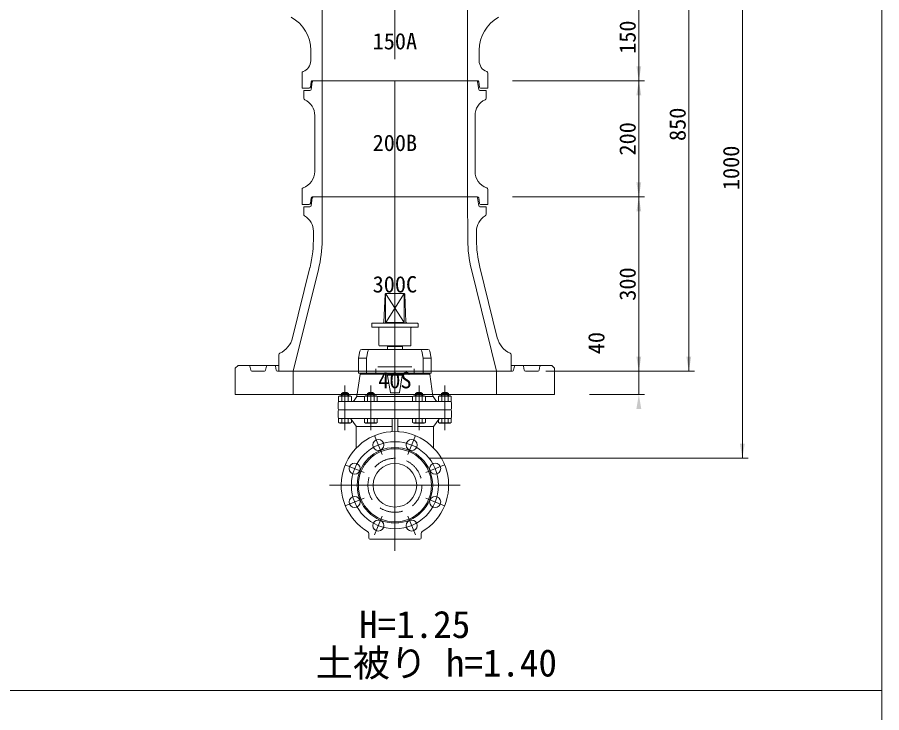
# Model space of a CAD drawing. Units: millimetres, scale not verified. Extents: x -6861 to 6861, y -3554 to 3095.
# Drawn here: x 5373 to 6861, y 1183 to 2380 of the extents above; entities that cross this region are included whole.
import ezdxf
from ezdxf.enums import TextEntityAlignment as Align

# ---------------------------------------------------------------- set-up
doc = ezdxf.new("R2010")
doc.units = ezdxf.units.MM
doc.header["$LTSCALE"] = 20
doc.linetypes.add('DASHED2', pattern=[3, 2, -1])
for name, color, linetype, lineweight in [('0-2_HIDEN', 7, 'DASHED2', 18), ('0-3_TEMP', 3, 'Continuous', 18), ('0-4_細線', 7, 'Continuous', 18), ('0-5_仕切弁', 7, 'Continuous', 18), ('0-6_寸法', 1, 'Continuous', 18), ('0-9_枠線', 6, 'Continuous', 18)]:
    doc.layers.add(name, color=color, linetype=linetype, lineweight=lineweight)
doc.layers.add('0-7_注釈', color=1, linetype='Continuous')
doc.styles.add('ＭＳ ゴシック', font='')
doc.styles.get('ＭＳ ゴシック').set_extended_font_data('MS Gothic')

msp = doc.modelspace()

# ---------------------------------------------------------------- linework, layer by layer
at = {"layer": '0-2_HIDEN'}
msp.add_circle((6022.8, 1574.28), 46.5, dxfattribs=at)
at = {"layer": '0-3_TEMP'}
for p, q in [((6022.8, 2470.78), (6022.8, 2307.78)), ((6022.8, 2270.78), (6022.8, 2057.78)), ((6022.8, 2120.78), (6022.8, 1820.78)), ((6022.8, 2051.31), (6022.8, 1468)), ((6022.8, 1461.28), (6022.8, 1924.28)), ((5936.8, 1669.28), (5936.8, 1746.28)), ((5981.3, 1669.28), (5981.3, 1746.28)), ((6064.3, 1669.28), (6064.3, 1746.28)), ((6108.8, 1669.28), (6108.8, 1746.28)), ((5987.4, 1659.74), (6000.79, 1627.4)), ((6058.2, 1659.74), (6044.8, 1627.4)), ((5937.34, 1609.67), (5969.67, 1596.28)), ((6108.26, 1609.67), (6075.92, 1596.28)), ((6135.3, 1574.28), (5910.3, 1574.28)), ((5937.34, 1538.88), (5969.67, 1552.27)), ((6108.26, 1538.88), (6075.92, 1552.27)), ((5987.4, 1488.82), (6000.79, 1521.15)), ((6058.2, 1488.82), (6044.8, 1521.15)), ((1260.93, 1220.78), (6860.93, 1220.78))]:
    msp.add_line(p, q, dxfattribs=at)
msp.add_circle((6022.8, 1574.28), 75, dxfattribs=at)
at = {"layer": '0-4_細線'}
for p, q in [((5897.8, 2420.78), (5897.8, 2270.78)), ((6147.8, 2420.78), (6147.8, 2270.78)), ((5877.8, 2323.11), (5877.8, 2305.14)), ((6167.8, 2323.11), (6167.8, 2305.14)), ((5862.8, 2283.58), (5862.8, 2270.78)), ((6182.8, 2283.58), (6182.8, 2270.78)), ((5862.8, 2270.78), (5862.8, 2257.78)), ((5878.55, 2269.05), (5877.21, 2259.5)), ((5878.55, 2255.49), (5880.55, 2269.07)), ((5880.54, 2270.78), (6022.8, 2270.78)), ((5897.8, 2270.78), (5897.8, 2070.78)), ((6165.06, 2270.78), (6022.8, 2270.78)), ((6147.8, 2270.78), (6147.8, 2070.78)), ((6165.05, 2269.07), (6167.05, 2255.49)), ((6167.04, 2269.05), (6168.38, 2259.5)), ((6182.8, 2270.78), (6182.8, 2257.78)), ((5862.8, 2257.78), (5875.23, 2257.78)), ((5865.8, 2240.75), (5865.8, 2253.78)), ((5876.57, 2253.78), (5865.8, 2253.78)), ((6179.8, 2253.78), (6169.02, 2253.78)), ((6170.36, 2257.78), (6182.8, 2257.78)), ((6179.8, 2253.78), (6179.8, 2240.75)), ((5884.8, 2114.69), (5884.8, 2210.87)), ((6160.8, 2210.87), (6160.8, 2114.69)), ((5862.8, 2057.78), (5862.8, 2083.58)), ((5878.55, 2069.05), (5877.21, 2059.5)), ((5878.55, 2055.49), (5880.55, 2069.07)), ((5880.54, 2070.78), (6022.8, 2070.78)), ((5897.43, 1996.44), (5897.8, 2070.78)), ((6165.06, 2070.78), (6022.8, 2070.78)), ((6148.17, 1996.44), (6147.8, 2070.78)), ((6165.05, 2069.07), (6167.05, 2055.49)), ((6167.04, 2069.05), (6168.38, 2059.5)), ((6182.8, 2083.58), (6182.8, 2057.78)), ((5862.8, 2057.78), (5875.23, 2057.78)), ((6170.36, 2057.78), (6182.8, 2057.78)), ((5865.8, 2053.78), (5876.57, 2053.78)), ((5865.8, 2053.78), (5865.8, 2040.58)), ((6179.8, 2053.78), (6169.02, 2053.78)), ((6179.8, 2053.78), (6179.8, 2040.58)), ((5882.5, 2011.73), (5882.43, 1996.52)), ((6163.18, 1996.48), (6163.1, 2011.74)), ((5876.57, 1949.47), (5846.56, 1828.22)), ((5847.8, 1770.78), (5891.13, 1945.86)), ((6197.8, 1770.78), (6154.46, 1945.86)), ((6199.03, 1828.22), (6168.97, 1949.66)), ((5822.8, 1798.81), (5822.8, 1770.78)), ((6222.8, 1798.81), (6222.8, 1770.78)), ((5773.12, 1779.17), (5774.48, 1772.38)), ((5800.12, 1772.38), (5801.48, 1779.17)), ((5815.16, 1780.78), (5822.8, 1780.78)), ((5817.12, 1779.17), (5818.48, 1772.38)), ((6222.8, 1780.78), (6230.44, 1780.78)), ((6228.48, 1779.17), (6227.12, 1772.38)), ((6230.44, 1780.78), (6292.8, 1780.78)), ((6230.44, 1780.78), (6242.16, 1780.78)), ((6245.48, 1772.38), (6244.12, 1779.17)), ((6272.48, 1779.17), (6271.12, 1772.38)), ((6297.8, 1775.78), (6292.8, 1780.78)), ((6297.8, 1775.78), (6297.8, 1730.78)), ((5776.44, 1770.78), (5798.16, 1770.78)), ((6022.8, 1770.78), (5820.44, 1770.78)), ((5847.8, 1730.78), (5847.8, 1770.78)), ((6022.8, 1770.78), (6225.16, 1770.78)), ((6197.8, 1730.78), (6197.8, 1770.78)), ((6269.16, 1770.78), (6247.44, 1770.78)), ((5747.8, 1730.78), (6297.8, 1730.78))]:
    msp.add_line(p, q, dxfattribs=at)
for points in [[(5752.8, 1780.78), (5747.8, 1775.78), (5747.8, 1730.78)], [(5752.8, 1780.78), (5815.16, 1780.78), (5803.44, 1780.78)]]:
    msp.add_lwpolyline(points, dxfattribs=at)
for centre, radius, start, end in [((5812.8, 2323.11), 65, 0, 60.968), ((6232.8, 2323.11), 65, 119.032, 180), ((5857.8, 2305.14), 20, 290.354, 0), ((6187.8, 2305.14), 20, 180, 249.646), ((5865.8, 2283.58), 3, 110.354, 180), ((6179.8, 2283.58), 3, 0, 69.646), ((5880.54, 2268.78), 2, 90, 172.001), ((5882.52, 2268.78), 2, 90, 171.634), ((6163.07, 2268.78), 2, 8.366, 90), ((6165.06, 2268.78), 2, 7.999, 90), ((5875.23, 2259.78), 2, 270, 352.001), ((5876.57, 2255.78), 2, 270, 351.633), ((6169.02, 2255.78), 2, 188.367, 270), ((6170.36, 2259.78), 2, 187.999, 270), ((5868.8, 2240.75), 3, 180, 244.897), ((5854.8, 2210.87), 30, 0, 64.897), ((6190.8, 2210.87), 30, 115.103, 180), ((6176.8, 2240.75), 3, 295.103, 0), ((5854.8, 2114.69), 30, 289.471, 0), ((6190.8, 2114.69), 30, 180, 250.529), ((5865.8, 2083.58), 3, 109.47, 179.998), ((6179.8, 2083.58), 3, 0.002, 70.53), ((5880.54, 2068.78), 2, 90, 172.001), ((5882.52, 2068.78), 2, 90, 171.634), ((6163.07, 2068.78), 2, 8.366, 90), ((6165.06, 2068.78), 2, 7.999, 90), ((5875.23, 2059.78), 2, 270, 352.001), ((5876.57, 2055.78), 2, 270, 351.633), ((6169.02, 2055.78), 2, 188.367, 270), ((6170.36, 2059.78), 2, 187.999, 270), ((5868.8, 2040.58), 3, 180, 240.41), ((6176.8, 2040.58), 3, 299.608, 0), ((5852.5, 2011.88), 30, 359.713, 60.41), ((6193.1, 2011.89), 30, 119.608, 180.287), ((5682.43, 1997.52), 200, 346.099, 1.51), ((5682.43, 1997.52), 215, 346.099, 359.713), ((6363.17, 1997.52), 215, 180.287, 193.901), ((6363.17, 1997.48), 200, 180.287, 193.833), ((5807.73, 1837.83), 40, 294.84, 346.099), ((6237.86, 1837.83), 40, 193.901, 245.161), ((5825.8, 1798.81), 3, 114.838, 179.998), ((6219.8, 1798.81), 3, 0.002, 65.162), ((5771.16, 1778.78), 2, 11.309, 90), ((5776.44, 1772.78), 2, 191.309, 270), ((5798.16, 1772.78), 2, 270, 348.691), ((5803.44, 1778.78), 2, 90, 168.691), ((5815.16, 1778.78), 2, 11.309, 90), ((5820.44, 1772.78), 2, 191.309, 270), ((6225.16, 1772.78), 2, 270, 348.691), ((6230.44, 1778.78), 2, 90, 168.691), ((6242.16, 1778.78), 2, 11.309, 90), ((6247.44, 1772.78), 2, 191.309, 270), ((6269.16, 1772.78), 2, 270, 348.691), ((6274.44, 1778.78), 2, 90, 168.691)]:
    msp.add_arc(centre, radius, start, end, dxfattribs=at)
at = {"layer": '0-5_仕切弁'}
for p, q in [((6003.84, 1855.18), (6006, 1903.32)), ((6006.8, 1904.25), (6038.57, 1854.64)), ((6006.8, 1855.28), (6006.8, 1904.25)), ((6007, 1904.28), (6038.59, 1904.28)), ((6038.8, 1904.25), (6007.03, 1854.64)), ((6038.8, 1904.25), (6038.8, 1855.28)), ((6041.76, 1855.18), (6039.59, 1903.32)), ((5982.8, 1847.28), (5982.8, 1852.28)), ((6002.89, 1854.23), (5983.75, 1853.28)), ((5983.8, 1853.28), (6061.8, 1853.28)), ((5983.8, 1846.28), (6061.8, 1846.28)), ((6007.8, 1854.28), (6037.8, 1854.28)), ((6042.71, 1854.23), (6061.85, 1853.28)), ((6062.8, 1852.28), (6062.8, 1847.28)), ((5995.3, 1845.28), (5995.3, 1815.28)), ((6050.3, 1845.28), (6050.3, 1815.28)), ((5960.36, 1793.32), (5962.6, 1805.41)), ((5966.04, 1808.28), (6079.55, 1808.28)), ((5974.02, 1793.32), (5976.26, 1805.41)), ((5996.3, 1814.28), (6049.3, 1814.28)), ((6009.8, 1812.98), (6035.8, 1812.98)), ((6035.8, 1812.98), (6035.05, 1814.28)), ((6035.8, 1812.98), (6035.8, 1808.28)), ((6071.57, 1793.32), (6069.33, 1805.41)), ((6082.99, 1805.41), (6085.23, 1793.32)), ((5960.3, 1767.28), (5960.3, 1792.59)), ((5973.96, 1792.96), (5960.31, 1792.96)), ((5973.96, 1767.28), (5973.96, 1792.59)), ((6071.64, 1792.96), (6085.28, 1792.96)), ((6071.64, 1767.28), (6071.64, 1792.59)), ((6085.3, 1792.59), (6085.3, 1767.28)), ((5989.93, 1774.78), (5989.93, 1767.28)), ((5993.43, 1778.28), (6052.16, 1778.28)), ((6055.66, 1774.78), (6055.66, 1767.28)), ((5962.78, 1765.64), (5957.36, 1727.73)), ((5960.3, 1767.28), (6085.3, 1767.28)), ((5962.8, 1765.92), (5962.8, 1767.28)), ((6082.8, 1765.78), (5962.8, 1765.78)), ((6010.27, 1762.78), (6015.13, 1734.11)), ((6035.3, 1763.61), (6010.3, 1763.61)), ((6035.32, 1762.78), (6030.47, 1734.11)), ((6082.8, 1765.92), (6082.8, 1767.28)), ((6082.82, 1765.64), (6088.23, 1727.73)), ((5927.8, 1728.28), (5925.83, 1727.14)), ((5925.83, 1727.14), (5925.83, 1718.28)), ((5927.8, 1728.28), (5945.8, 1728.28)), ((5930.8, 1732.28), (5942.8, 1732.28)), ((5930.8, 1732.28), (5930.8, 1728.28)), ((5931.31, 1727.14), (5931.31, 1718.28)), ((5931.74, 1732.9), (5931.74, 1728.28)), ((5941.85, 1732.9), (5941.85, 1728.28)), ((5942.28, 1727.14), (5942.28, 1718.28)), ((5942.8, 1732.28), (5942.8, 1728.28)), ((5945.8, 1728.28), (5947.77, 1727.14)), ((5947.77, 1727.14), (5947.77, 1718.28)), ((5957.05, 1726.9), (5952.48, 1720.06)), ((5970.56, 1727.28), (5957.3, 1727.28)), ((5972.3, 1728.28), (5970.33, 1727.14)), ((5970.33, 1727.14), (5970.33, 1718.28)), ((5972.3, 1728.28), (5990.3, 1728.28)), ((5975.3, 1732.28), (5987.3, 1732.28)), ((5975.3, 1732.28), (5975.3, 1728.28)), ((5975.81, 1727.14), (5975.81, 1718.28)), ((5976.24, 1732.9), (5976.24, 1728.28)), ((5986.35, 1732.9), (5986.35, 1728.28)), ((5986.78, 1727.14), (5986.78, 1718.28)), ((5987.3, 1732.28), (5987.3, 1728.28)), ((5990.3, 1728.28), (5992.27, 1727.14)), ((6053.56, 1727.28), (5992.03, 1727.28)), ((5992.27, 1727.14), (5992.27, 1718.28)), ((6016.11, 1733.28), (6029.48, 1733.28)), ((6055.3, 1728.28), (6053.33, 1727.14)), ((6053.33, 1727.14), (6053.33, 1718.28)), ((6055.3, 1728.28), (6073.3, 1728.28)), ((6058.3, 1732.28), (6070.3, 1732.28)), ((6058.3, 1732.28), (6058.3, 1728.28)), ((6058.81, 1727.14), (6058.81, 1718.28)), ((6059.24, 1732.9), (6059.24, 1728.28)), ((6069.35, 1732.9), (6069.35, 1728.28)), ((6069.78, 1727.14), (6069.78, 1718.28)), ((6070.3, 1732.28), (6070.3, 1728.28)), ((6073.3, 1728.28), (6075.27, 1727.14)), ((6075.03, 1727.28), (6088.3, 1727.28)), ((6075.27, 1727.14), (6075.27, 1718.28)), ((6088.55, 1726.9), (6093.11, 1720.06)), ((6099.8, 1728.28), (6097.83, 1727.14)), ((6097.83, 1727.14), (6097.83, 1718.28)), ((6099.8, 1728.28), (6117.8, 1728.28)), ((6102.8, 1732.28), (6114.8, 1732.28)), ((6102.8, 1732.28), (6102.8, 1728.28)), ((6103.31, 1727.14), (6103.31, 1718.28)), ((6103.74, 1732.9), (6103.74, 1728.28)), ((6113.85, 1732.9), (6113.85, 1728.28)), ((6114.28, 1727.14), (6114.28, 1718.28)), ((6114.8, 1732.28), (6114.8, 1728.28)), ((6117.8, 1728.28), (6119.77, 1727.14)), ((6119.77, 1727.14), (6119.77, 1718.28)), ((5925.3, 1706.28), (5925.3, 1716.28)), ((5925.83, 1718.28), (6119.77, 1718.28)), ((5949.48, 1718.29), (5949.48, 1718.28)), ((6096.11, 1718.28), (6096.11, 1718.29)), ((6120.3, 1716.28), (6120.3, 1706.28)), ((5925.3, 1691.28), (5925.3, 1702.28)), ((5927.3, 1704.28), (6118.3, 1704.28)), ((6120.3, 1702.28), (6120.3, 1691.28)), ((5925.83, 1689.28), (6119.77, 1689.28)), ((5925.83, 1682.41), (5925.83, 1689.28)), ((5927.8, 1681.28), (5925.83, 1682.41)), ((5931.31, 1682.41), (5931.31, 1689.28)), ((5942.28, 1682.41), (5942.28, 1689.28)), ((5945.8, 1681.28), (5947.77, 1682.41)), ((5946.9, 1688.44), (5955.92, 1675.8)), ((5947.77, 1682.41), (5947.77, 1687.22)), ((5970.33, 1682.41), (5970.33, 1689.28)), ((5972.3, 1681.28), (5970.33, 1682.41)), ((5975.81, 1682.41), (5975.81, 1689.28)), ((5986.78, 1682.41), (5986.78, 1689.28)), ((5990.3, 1681.28), (5992.27, 1682.41)), ((5992.27, 1682.41), (5992.27, 1689.28)), ((6017.8, 1668.52), (6017.8, 1687.28)), ((6027.8, 1668.52), (6027.8, 1687.28)), ((6053.33, 1682.41), (6053.33, 1689.28)), ((6055.3, 1681.28), (6053.33, 1682.41)), ((6058.81, 1682.41), (6058.81, 1689.28)), ((6069.78, 1682.41), (6069.78, 1689.28)), ((6073.3, 1681.28), (6075.27, 1682.41)), ((6075.27, 1682.41), (6075.27, 1689.28)), ((6098.7, 1688.44), (6089.67, 1675.8)), ((6097.83, 1682.41), (6097.83, 1687.22)), ((6099.8, 1681.28), (6097.83, 1682.41)), ((6103.31, 1682.41), (6103.31, 1689.28)), ((6114.28, 1682.41), (6114.28, 1689.28)), ((6117.8, 1681.28), (6119.77, 1682.41)), ((6119.77, 1682.41), (6119.77, 1689.28)), ((5927.8, 1681.28), (5945.8, 1681.28)), ((6017.8, 1675.28), (5956.3, 1675.28)), ((5956.3, 1674.64), (5956.3, 1638.57)), ((5972.3, 1681.28), (5990.3, 1681.28)), ((6027.8, 1675.28), (6089.3, 1675.28)), ((6055.3, 1681.28), (6073.3, 1681.28)), ((6089.3, 1674.64), (6089.3, 1638.57)), ((6099.8, 1681.28), (6117.8, 1681.28)), ((5977.8, 1483.28), (5977.8, 1491.14)), ((6067.8, 1483.28), (6067.8, 1491.14)), ((5979.8, 1481.28), (6065.8, 1481.28))]:
    msp.add_line(p, q, dxfattribs=at)
msp.add_lwpolyline([(6010.55, 1814.28), (6009.8, 1812.98), (6009.8, 1808.28)], dxfattribs=at)
for centre, radius in [((5994.1, 1643.57), 9.5), ((6051.5, 1643.57), 9.5), ((6022.8, 1574.28), 65), ((6022.8, 1574.28), 63), ((5953.51, 1602.98), 9.5), ((6022.8, 1574.28), 37.5), ((6092.09, 1602.98), 9.5), ((5953.51, 1545.58), 9.5), ((6092.09, 1545.58), 9.5), ((5994.1, 1504.99), 9.5), ((6051.5, 1504.99), 9.5)]:
    msp.add_circle(centre, radius, dxfattribs=at)
for centre, radius, start, end in [((6007, 1903.28), 1, 90, 177.423), ((6038.59, 1903.28), 1, 2.577, 90), ((5983.8, 1852.28), 1, 90, 180), ((5983.8, 1847.28), 1, 180, 270), ((5994.3, 1845.28), 1, 0, 90), ((6002.84, 1855.23), 1, 272.859, 357.423), ((6007.8, 1855.28), 1, 180, 270), ((6037.8, 1855.28), 1, 270, 0), ((6042.75, 1855.23), 1, 182.577, 267.141), ((6051.3, 1845.28), 1, 90, 180), ((6061.8, 1852.28), 1, 0, 90), ((6061.8, 1847.28), 1, 270, 0), ((5966.04, 1804.78), 3.5, 90, 169.509), ((5979.71, 1804.78), 3.5, 90, 169.509), ((5996.3, 1815.28), 1, 180, 270), ((6049.3, 1815.28), 1, 270, 0), ((6065.89, 1804.78), 3.5, 10.491, 90), ((6079.55, 1804.78), 3.5, 10.491, 90), ((5964.3, 1792.59), 4, 169.509, 180), ((5977.96, 1792.59), 4, 169.509, 180), ((6067.64, 1792.59), 4, 0, 10.491), ((6081.3, 1792.59), 4, 0, 10.491), ((5960.8, 1765.92), 2, 351.87, 0), ((6009.29, 1762.61), 1, 9.614, 90), ((6036.31, 1762.61), 1, 90, 170.386), ((6084.8, 1765.92), 2, 180, 188.13), ((5928.57, 1723.13), 4.86, 55.616, 115.616), ((5936.8, 1724.28), 10, 53.13, 126.87), ((5936.8, 1709.84), 18.15, 72.412, 107.588), ((5945.02, 1723.13), 4.86, 64.384, 124.384), ((5955.38, 1728.01), 2, 326.31, 351.87), ((5973.07, 1723.13), 4.86, 55.616, 115.616), ((5981.3, 1724.28), 10, 53.13, 126.87), ((5981.3, 1709.84), 18.15, 72.412, 107.588), ((5989.52, 1723.13), 4.86, 64.384, 124.384), ((6016.11, 1734.28), 1, 189.614, 270), ((6029.48, 1734.28), 1, 270, 350.386), ((6056.07, 1723.13), 4.86, 55.616, 115.616), ((6064.3, 1724.28), 10, 53.13, 126.87), ((6064.3, 1709.84), 18.15, 72.412, 107.588), ((6072.52, 1723.13), 4.86, 64.384, 124.384), ((6090.21, 1728.01), 2, 188.13, 213.69), ((6100.57, 1723.13), 4.86, 55.616, 115.616), ((6108.8, 1724.28), 10, 53.13, 126.87), ((6108.8, 1709.84), 18.15, 72.412, 107.588), ((6117.02, 1723.13), 4.86, 64.384, 124.384), ((5927.3, 1716.28), 2, 90, 180), ((5949.16, 1722.28), 4, 274.646, 326.31), ((6096.44, 1722.28), 4, 213.69, 265.354), ((6118.3, 1716.28), 2, 0, 90), ((5927.3, 1706.28), 2, 180, 270), ((5927.3, 1702.28), 2, 90, 180), ((6118.3, 1706.28), 2, 270, 0), ((6118.3, 1702.28), 2, 0, 90), ((5927.3, 1691.28), 2, 180, 270), ((5928.57, 1686.42), 4.86, 244.384, 304.384), ((5936.8, 1699.72), 18.15, 252.412, 287.588), ((5945.02, 1686.42), 4.86, 235.616, 295.616), ((5945.27, 1687.28), 2, 35.538, 90), ((5973.07, 1686.42), 4.86, 244.384, 304.384), ((5981.3, 1699.72), 18.15, 252.412, 287.588), ((5989.52, 1686.42), 4.86, 235.616, 295.616), ((6015.8, 1687.28), 2, 0, 90), ((6029.8, 1687.28), 2, 90, 180), ((6056.07, 1686.42), 4.86, 244.384, 304.384), ((6064.3, 1699.72), 18.15, 252.412, 287.588), ((6072.52, 1686.42), 4.86, 235.616, 295.616), ((6100.57, 1686.42), 4.86, 244.384, 304.384), ((6100.33, 1687.28), 2, 90, 144.462), ((6108.8, 1699.72), 18.15, 252.412, 287.588), ((6117.02, 1686.42), 4.86, 235.616, 295.616), ((6118.3, 1691.28), 2, 270, 0), ((5954.3, 1674.64), 2, 0, 35.538), ((6015.8, 1668.52), 2, 274.248, 0), ((6029.8, 1668.52), 2, 180, 265.752), ((6091.3, 1674.64), 2, 144.462, 180), ((6022.8, 1574.28), 92.5, 300.516, 239.484), ((5973.8, 1491.14), 4, 0, 59.484), ((6071.8, 1491.14), 4, 120.516, 180), ((5979.8, 1483.28), 2, 180, 270), ((6065.8, 1483.28), 2, 270, 0)]:
    msp.add_arc(centre, radius, start, end, dxfattribs=at)
at = {"layer": '0-6_寸法'}
for p, q in [((6442.74, 1730.78), (6442.74, 2620.78)), ((6528.79, 1770.78), (6528.79, 2620.78)), ((6620.99, 1620.78), (6620.99, 2620.78)), ((6225.06, 2270.78), (6452.74, 2270.78)), ((6225.06, 2270.78), (6452.74, 2270.78)), ((6225.06, 2070.78), (6452.74, 2070.78)), ((6225.06, 2070.78), (6452.74, 2070.78)), ((6282.8, 1770.78), (6452.74, 1770.78)), ((6282.8, 1770.78), (6538.79, 1770.78)), ((6282.8, 1770.78), (6452.74, 1770.78)), ((6357.8, 1730.78), (6452.74, 1730.78)), ((6082.8, 1620.78), (6630.99, 1620.78))]:
    msp.add_line(p, q, dxfattribs=at)
for points in [[(6438.57, 2295.78), (6442.74, 2270.78), (6446.9, 2295.78)], [(6438.57, 2245.78), (6442.74, 2270.78), (6446.9, 2245.78)], [(6438.57, 2095.78), (6442.74, 2070.78), (6446.9, 2095.78)], [(6438.57, 2045.78), (6442.74, 2070.78), (6446.9, 2045.78)], [(6438.57, 1795.78), (6442.74, 1770.78), (6446.9, 1795.78)], [(6438.57, 1795.78), (6442.74, 1770.78), (6446.9, 1795.78)], [(6524.63, 1795.78), (6528.79, 1770.78), (6532.96, 1795.78)], [(6438.57, 1705.78), (6442.74, 1730.78), (6446.9, 1705.78)], [(6616.82, 1645.78), (6620.99, 1620.78), (6625.16, 1645.78)]]:
    msp.add_solid(points, dxfattribs=at)
at = {"layer": '0-9_枠線'}
msp.add_line((6860.93, 3094.96), (6860.93, -705.04), dxfattribs=at)

# ---------------------------------------------------------------- texts
at = {"layer": '0-6_寸法', "style": 'ＭＳ ゴシック'}
for s, p in [('150', (6445.78, 2316.98)), ('850', (6531.83, 2166.98)), ('200', (6445.78, 2141.98)), ('1000', (6624.03, 2082.38)), ('300', (6445.78, 1891.98)), ('40', (6392.04, 1799.9))]:
    msp.add_text(s, height=28.15, rotation=90, dxfattribs=at).set_placement(p, align=Align.BOTTOM_LEFT)
at = {"layer": '0-7_注釈', "style": 'ＭＳ ゴシック'}
for s, height, p in [('150A', 28.15, (5984.4, 2316.24)), ('200B', 28.15, (5984.4, 2141.24)), ('300C', 28.15, (5984.4, 1897.74)), ('40S', 28.15, (5994, 1732.74)), ('H=1.25', 46.92, (5961.03, 1297.33)), ('土被り h=1.40', 46.92, (5886.4, 1230.99))]:
    msp.add_text(s, height=height, dxfattribs=at).set_placement(p, align=Align.BOTTOM_LEFT)

doc.saveas('drawing.dxf')
